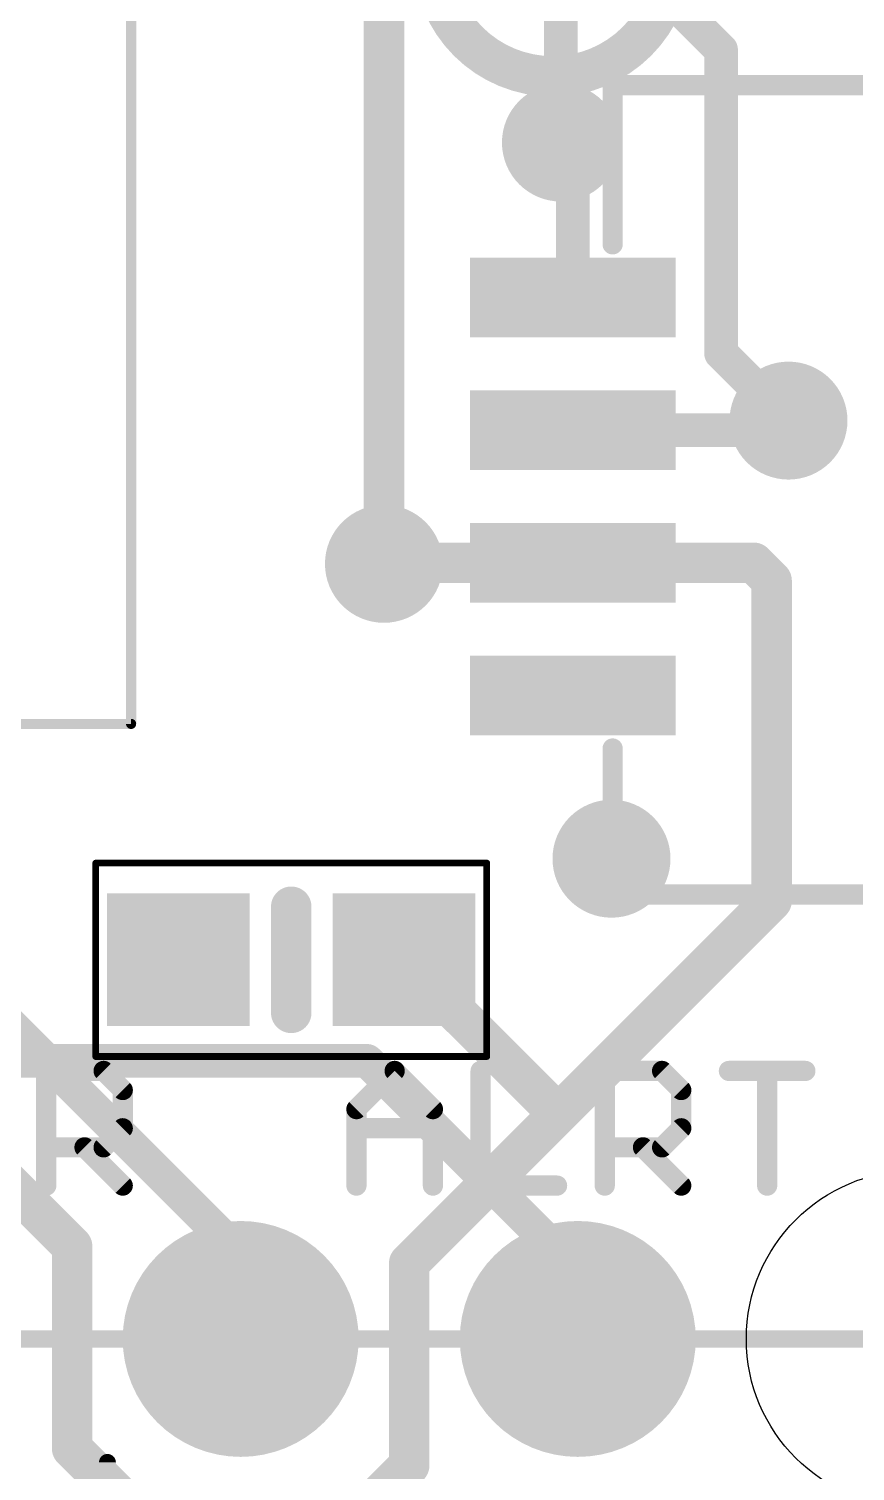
# Model space of a CAD drawing. Extents: x -0.1 to 34.1, y -8.2 to 18.
# Drawn here: x 16.18 to 22.41, y 1.54 to 12.41 of the extents above; entities that cross this region are included whole.
import ezdxf

# ---------------------------------------------------------------- set-up
doc = ezdxf.new("R2010")
doc.units = 0
for name, color, linetype in [('1', 12, 'CONTINUOUS'), ('16', 5, 'CONTINUOUS'), ('17', 110, 'CONTINUOUS'), ('18', 110, 'CONTINUOUS'), ('20', 53, 'CONTINUOUS'), ('21', 40, 'CONTINUOUS'), ('22', 6, 'CONTINUOUS'), ('39', 12, 'CONTINUOUS'), ('47', 253, 'CONTINUOUS')]:
    doc.layers.add(name, color=color, linetype=linetype)

# ---------------------------------------------------------------- blocks, each defined once
blk = doc.blocks.new('RECT')
blk.add_solid([(-0.5, -0.5), (0.5, -0.5), (-0.5, 0.5), (0.5, 0.5)])
blk = doc.blocks.new('ROUNDP')
at = {"const_width": 0.5}
blk.add_lwpolyline([(0, -0.25, 1), (0, 0.25, 1), (0, -0.25)], format="xyb", dxfattribs=at)
blk = doc.blocks.new('ROUNDV')
at = {"const_width": 0.5}
blk.add_lwpolyline([(0, -0.25, 1), (0, 0.25, 1), (0, -0.25)], format="xyb", dxfattribs=at)

msp = doc.modelspace()

# ---------------------------------------------------------------- linework, layer by layer
at = {"layer": '1'}
for points, const_width in [([(20.2825, 11.4675), (20.193, 11.557)], 0.254), ([(20.2825, 10.39), (20.2825, 11.4675)], 0.254), ([(21.9075, 9.4615), (21.836, 9.39)], 0.254), ([(21.836, 9.39), (20.2825, 9.39)], 0.254), ([(18.8675, 8.39), (18.8595, 8.382)], 0.3048), ([(20.2825, 8.39), (18.8675, 8.39)], 0.3048), ([(21.6455, 8.39), (20.2825, 8.39)], 0.3048), ([(21.7805, 8.255), (21.6455, 8.39)], 0.3048), ([(21.7805, 5.842), (21.7805, 8.255)], 0.3048), ([(20.1295, 4.191), (21.7805, 5.842)], 0.3048), ([(17.78, 3.175), (15.5185, 5.4365)], 0.254), ([(19.011, 5.3975), (20.1295, 4.279)], 0.3048), ([(20.1295, 4.279), (20.1295, 4.191)], 0.3048), ([(19.05, 3.1115), (20.1295, 4.191)], 0.3048), ([(15.748, 4.0005), (16.51, 3.2385)], 0.3048), ([(16.51, 3.2385), (16.51, 1.7145)], 0.3048), ([(17.78, 3.175), (17.78, 2.54)], 0.254), ([(19.05, 1.5875), (19.05, 3.1115)], 0.3048), ([(16.51, 1.7145), (17.145, 1.0795)], 0.3048), ([(18.542, 1.0795), (19.05, 1.5875)], 0.3048)]:
    msp.add_lwpolyline(points, dxfattribs=dict(at, const_width=const_width))
for points, const_width in [([(20.2379, 11.6019, 1), (20.1481, 11.5121)], 0.127), ([(20.346, 11.4675, 1), (20.219, 11.4675)], 0.127), ([(20.2376, 11.4226, 1), (20.3274, 11.5124)], 0.127), ([(20.219, 10.39, 1), (20.346, 10.39)], 0.127), ([(21.9524, 9.4166, 1), (21.8626, 9.5064)], 0.127), ([(20.2825, 9.4535, 1), (20.2825, 9.3265)], 0.127), ([(21.7911, 9.4349, 1), (21.8809, 9.3451)], 0.127), ([(21.836, 9.3265, 1), (21.836, 9.4535)], 0.127), ([(18.8056, 8.4359, 1), (18.9134, 8.3281)], 0.1524), ([(18.8675, 8.4662, 1), (18.8675, 8.3138)], 0.1524), ([(18.9214, 8.3361, 1), (18.8136, 8.4439)], 0.1524), ([(20.2825, 8.4662, 1), (20.2825, 8.3138)], 0.1524), ([(20.2825, 8.3138, 1), (20.2825, 8.4662)], 0.1524), ([(21.6994, 8.4439, 1), (21.5916, 8.3361)], 0.1524), ([(21.6455, 8.3138, 1), (21.6455, 8.4662)], 0.1524), ([(21.8567, 8.255, 1), (21.7043, 8.255)], 0.1524), ([(21.7266, 8.2011, 1), (21.8344, 8.3089)], 0.1524), ([(21.8344, 5.7881, 1), (21.7266, 5.8959)], 0.1524), ([(21.7043, 5.842, 1), (21.8567, 5.842)], 0.1524), ([(19.0649, 5.4514, 1), (18.9571, 5.3436)], 0.1524), ([(20.2057, 4.279, 1), (20.0533, 4.279)], 0.1524), ([(20.0756, 4.2251, 1), (20.1834, 4.3329)], 0.1524), ([(20.0756, 4.2449, 1), (20.1834, 4.1371)], 0.1524), ([(20.0533, 4.191, 1), (20.2057, 4.191)], 0.1524), ([(20.1834, 4.1371, 1), (20.0756, 4.2449)], 0.1524), ([(16.5862, 3.2385, 1), (16.4338, 3.2385)], 0.1524), ([(16.4561, 3.1846, 1), (16.5639, 3.2924)], 0.1524), ([(17.8435, 3.175, 1), (17.7165, 3.175)], 0.127), ([(17.7351, 3.1301, 1), (17.8249, 3.2199)], 0.127), ([(19.1262, 3.1115, 1), (18.9738, 3.1115)], 0.1524), ([(18.9961, 3.1654, 1), (19.1039, 3.0576)], 0.1524), ([(17.7165, 2.54, 1), (17.8435, 2.54)], 0.127), ([(16.5639, 1.7684, 1), (16.4561, 1.6606)], 0.1524), ([(16.4338, 1.7145, 1), (16.5862, 1.7145)], 0.1524), ([(19.1039, 1.5336, 1), (18.9961, 1.6414)], 0.1524), ([(18.9738, 1.5875, 1), (19.1262, 1.5875)], 0.1524)]:
    msp.add_lwpolyline(points, format="xyb", dxfattribs=dict(at, const_width=const_width))
at = {"layer": '16'}
for points, const_width in [([(18.2245, 15.4305), (21.3995, 12.2555)], 0.254), ([(18.8595, 8.382), (18.8595, 13.1445)], 0.3048), ([(20.193, 11.557), (20.193, 12.6365)], 0.254), ([(21.3995, 12.2555), (21.3995, 9.9695)], 0.254), ([(21.3995, 9.9695), (21.9075, 9.4615)], 0.254), ([(15.8369, 4.6355), (18.7325, 4.6355)], 0.254), ([(18.7325, 4.6355), (20.32, 3.048)], 0.254), ([(20.32, 3.048), (20.32, 2.54)], 0.254)]:
    msp.add_lwpolyline(points, dxfattribs=dict(at, const_width=const_width))
for points, const_width in [([(21.463, 12.2555, 1), (21.336, 12.2555)], 0.127), ([(21.3546, 12.2106, 1), (21.4444, 12.3004)], 0.127), ([(20.1295, 11.557, 1), (20.2565, 11.557)], 0.127), ([(21.4444, 10.0144, 1), (21.3546, 9.9246)], 0.127), ([(21.336, 9.9695, 1), (21.463, 9.9695)], 0.127), ([(21.8626, 9.4166, 1), (21.9524, 9.5064)], 0.127), ([(18.7833, 8.382, 1), (18.9357, 8.382)], 0.1524), ([(18.7774, 4.6804, 1), (18.6876, 4.5906)], 0.127), ([(18.7325, 4.572, 1), (18.7325, 4.699)], 0.127), ([(20.3835, 3.048, 1), (20.2565, 3.048)], 0.127), ([(20.2751, 3.0031, 1), (20.3649, 3.0929)], 0.127), ([(20.2565, 2.54, 1), (20.3835, 2.54)], 0.127)]:
    msp.add_lwpolyline(points, format="xyb", dxfattribs=dict(at, const_width=const_width))
at = {"layer": '20', "const_width": 0.0762}
for points in [[(16.9545, 13.1445), (16.9545, 7.1755)], [(16.9545, 7.1755), (16.0655, 7.1755)]]:
    msp.add_lwpolyline(points, dxfattribs=at)
at = {"layer": '20', "const_width": 0.0381}
for points in [[(16.9354, 7.1755, 1), (16.9735, 7.1755)], [(16.9545, 7.1565, 1), (16.9545, 7.1946)]]:
    msp.add_lwpolyline(points, format="xyb", dxfattribs=at)
at = {"layer": '20'}
msp.add_circle((22.86, 2.54), 1.27, dxfattribs=at)
at = {"layer": '21'}
for points, const_width in [([(20.5825, 10.79), (20.5825, 11.99)], 0.1524), ([(20.5825, 11.99), (23.1825, 11.99)], 0.1524), ([(20.5825, 5.89), (20.5825, 6.99)], 0.1524), ([(18.161, 4.9975), (18.161, 5.7975)], 0.3048), ([(23.1825, 5.89), (20.5825, 5.89)], 0.1524), ([(16.3152, 3.6957), (16.3152, 4.56)], 0.1524), ([(16.3152, 4.56), (16.7474, 4.56)], 0.1524), ([(16.7474, 4.56), (16.8914, 4.416)], 0.1524), ([(18.6522, 4.2719), (18.9403, 4.56)], 0.1524), ([(18.9403, 4.56), (19.2284, 4.2719)], 0.1524), ([(19.5877, 4.56), (19.5877, 3.6957)], 0.1524), ([(20.5232, 3.6957), (20.5232, 4.56)], 0.1524), ([(20.5232, 4.56), (20.9554, 4.56)], 0.1524), ([(20.9554, 4.56), (21.0994, 4.416)], 0.1524), ([(21.4587, 4.56), (22.0349, 4.56)], 0.1524), ([(21.7468, 3.6957), (21.7468, 4.56)], 0.1524), ([(16.8914, 4.416), (16.8914, 4.1279)], 0.1524), ([(21.0994, 4.416), (21.0994, 4.1279)], 0.1524), ([(18.6522, 3.6957), (18.6522, 4.2719)], 0.1524), ([(19.2284, 4.2719), (19.2284, 3.6957)], 0.1524), ([(16.8914, 4.1279), (16.7474, 3.9838)], 0.1524), ([(18.6522, 4.1279), (19.2284, 4.1279)], 0.1524), ([(21.0994, 4.1279), (20.9554, 3.9838)], 0.1524), ([(16.7474, 3.9838), (16.3152, 3.9838)], 0.1524), ([(16.6033, 3.9838), (16.8914, 3.6957)], 0.1524), ([(20.9554, 3.9838), (20.5232, 3.9838)], 0.1524), ([(20.8113, 3.9838), (21.0994, 3.6957)], 0.1524), ([(19.5877, 3.6957), (20.1639, 3.6957)], 0.1524)]:
    msp.add_lwpolyline(points, dxfattribs=dict(at, const_width=const_width))
for points, const_width in [([(20.6206, 11.99, 1), (20.5444, 11.99)], 0.0762), ([(20.5825, 12.0281, 1), (20.5825, 11.9519)], 0.0762), ([(20.5444, 10.79, 1), (20.6206, 10.79)], 0.0762), ([(20.6206, 6.99, 1), (20.5444, 6.99)], 0.0762), ([(18.2372, 5.7975, 1), (18.0848, 5.7975)], 0.1524), ([(20.5825, 5.9281, 1), (20.5825, 5.8519)], 0.0762), ([(20.5444, 5.89, 1), (20.6206, 5.89)], 0.0762), ([(18.0848, 4.9975, 1), (18.2372, 4.9975)], 0.1524), ([(16.3533, 4.56, 1), (16.2771, 4.56)], 0.0762), ([(16.3152, 4.5981, 1), (16.3152, 4.5219)], 0.0762), ([(16.7743, 4.587, 1), (16.7204, 4.5331)], 0.0762), ([(16.7474, 4.5219, 1), (16.7474, 4.5981)], 0.0762), ([(18.9672, 4.587, 1), (18.9133, 4.5331)], 0.0762), ([(18.9672, 4.5331, 1), (18.9133, 4.587)], 0.0762), ([(19.6258, 4.56, 1), (19.5496, 4.56)], 0.0762), ([(20.5613, 4.56, 1), (20.4851, 4.56)], 0.0762), ([(20.5232, 4.5981, 1), (20.5232, 4.5219)], 0.0762), ([(20.9823, 4.587, 1), (20.9284, 4.5331)], 0.0762), ([(20.9554, 4.5219, 1), (20.9554, 4.5981)], 0.0762), ([(21.4587, 4.5981, 1), (21.4587, 4.5219)], 0.0762), ([(21.7849, 4.56, 1), (21.7087, 4.56)], 0.0762), ([(22.0349, 4.5219, 1), (22.0349, 4.5981)], 0.0762), ([(16.9295, 4.416, 1), (16.8533, 4.416)], 0.0762), ([(16.8645, 4.389, 1), (16.9184, 4.4429)], 0.0762), ([(21.1375, 4.416, 1), (21.0613, 4.416)], 0.0762), ([(21.0725, 4.389, 1), (21.1264, 4.4429)], 0.0762), ([(18.6252, 4.2989, 1), (18.6791, 4.245)], 0.0762), ([(18.6903, 4.2719, 1), (18.6141, 4.2719)], 0.0762), ([(19.2665, 4.2719, 1), (19.1903, 4.2719)], 0.0762), ([(19.2014, 4.245, 1), (19.2553, 4.2989)], 0.0762), ([(16.8533, 4.1279, 1), (16.9295, 4.1279)], 0.0762), ([(16.9184, 4.1009, 1), (16.8645, 4.1548)], 0.0762), ([(18.6522, 4.166, 1), (18.6522, 4.0898)], 0.0762), ([(19.2284, 4.0898, 1), (19.2284, 4.166)], 0.0762), ([(21.0613, 4.1279, 1), (21.1375, 4.1279)], 0.0762), ([(21.1264, 4.1009, 1), (21.0725, 4.1548)], 0.0762), ([(16.3152, 4.0219, 1), (16.3152, 3.9457)], 0.0762), ([(16.6303, 4.0108, 1), (16.5764, 3.9569)], 0.0762), ([(16.7204, 4.0108, 1), (16.7743, 3.9569)], 0.0762), ([(16.7474, 3.9457, 1), (16.7474, 4.0219)], 0.0762), ([(20.5232, 4.0219, 1), (20.5232, 3.9457)], 0.0762), ([(20.8383, 4.0108, 1), (20.7844, 3.9569)], 0.0762), ([(20.9284, 4.0108, 1), (20.9823, 3.9569)], 0.0762), ([(20.9554, 3.9457, 1), (20.9554, 4.0219)], 0.0762), ([(16.2771, 3.6957, 1), (16.3533, 3.6957)], 0.0762), ([(16.8645, 3.6688, 1), (16.9184, 3.7226)], 0.0762), ([(18.6141, 3.6957, 1), (18.6903, 3.6957)], 0.0762), ([(19.1903, 3.6957, 1), (19.2665, 3.6957)], 0.0762), ([(19.5877, 3.7338, 1), (19.5877, 3.6576)], 0.0762), ([(19.5496, 3.6957, 1), (19.6258, 3.6957)], 0.0762), ([(20.1639, 3.6576, 1), (20.1639, 3.7338)], 0.0762), ([(20.4851, 3.6957, 1), (20.5613, 3.6957)], 0.0762), ([(21.0725, 3.6688, 1), (21.1264, 3.7226)], 0.0762), ([(21.7087, 3.6957, 1), (21.7849, 3.6957)], 0.0762)]:
    msp.add_lwpolyline(points, format="xyb", dxfattribs=dict(at, const_width=const_width))
at = {"layer": '22'}
for points, const_width in [([(20.1295, 12.056, 1), (20.1295, 13.852, 1), (20.1295, 12.056)], 0.3048), ([(16.8078, 1.6096, 1), (16.7443, 1.6096)], 0.0635)]:
    msp.add_lwpolyline(points, format="xyb", dxfattribs=dict(at, const_width=const_width))
at = {"layer": '22', "const_width": 0.127}
msp.add_lwpolyline([(16.776, 1.6096), (16.776, 1.4613)], dxfattribs=at)
at = {"layer": '39', "const_width": 0.0508}
for points in [[(16.688, 4.6685), (16.688, 6.1265)], [(16.688, 6.1265), (19.634, 6.1265)], [(19.634, 6.1265), (19.634, 4.6685)], [(19.634, 4.6685), (16.688, 4.6685)]]:
    msp.add_lwpolyline(points, dxfattribs=at)
at = {"layer": '39', "const_width": 0.0254}
for points in [[(16.7007, 6.1265, 1), (16.6753, 6.1265)], [(16.688, 6.1392, 1), (16.688, 6.1138)], [(19.6467, 6.1265, 1), (19.6213, 6.1265)], [(19.634, 6.1138, 1), (19.634, 6.1392)], [(16.688, 4.6812, 1), (16.688, 4.6558)], [(16.6753, 4.6685, 1), (16.7007, 4.6685)], [(19.6213, 4.6685, 1), (19.6467, 4.6685)], [(19.634, 4.6558, 1), (19.634, 4.6812)]]:
    msp.add_lwpolyline(points, format="xyb", dxfattribs=at)
at = {"layer": '47', "const_width": 0.13}
msp.add_lwpolyline([(12.7, 2.54), (31.287, 2.54)], dxfattribs=at)

# ---------------------------------------------------------------- block references
at = {"layer": '1', "xscale": 1.55, "yscale": 0.6, "rotation": 180}
for p in [(20.2825, 10.39), (20.2825, 9.39), (20.2825, 8.39), (20.2825, 7.39)]:
    msp.add_blockref('RECT', p, dxfattribs=at)
at = {"layer": '1', "xscale": 1.075, "rotation": 180}
for p in [(17.311, 5.3975), (19.011, 5.3975)]:
    msp.add_blockref('RECT', p, dxfattribs=at)
at = {"layer": '17', "xscale": 1.778, "yscale": 1.778, "rotation": 90}
for p in [(17.78, 2.54), (17.78, 2.54), (20.32, 2.54), (20.32, 2.54)]:
    msp.add_blockref('ROUNDP', p, dxfattribs=at)
at = {"layer": '18', "xscale": 0.889, "yscale": 0.889}
for p in [(20.193, 11.557), (20.193, 11.557), (21.9075, 9.4615), (21.9075, 9.4615), (18.8595, 8.382), (18.8595, 8.382), (20.574, 6.1595), (20.574, 6.1595)]:
    msp.add_blockref('ROUNDV', p, dxfattribs=at)

doc.saveas('drawing.dxf')
